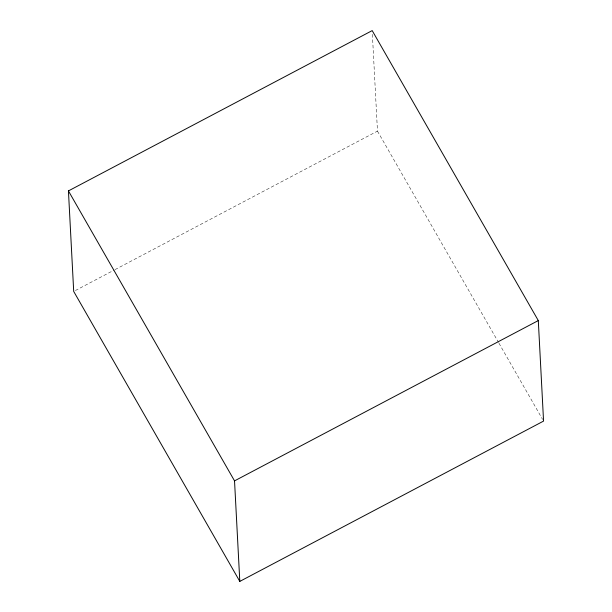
<?xml version="1.0" encoding="UTF-8"?>
<svg xmlns="http://www.w3.org/2000/svg" width="612" height="612" viewBox="0 0 612 612"><rect width="100%" height="100%" fill="white"/><g stroke="black" fill="none" stroke-linecap="round" stroke-linejoin="round"><path stroke-width="0.46" stroke-dasharray="3.06 2.29" d="M75.391 290.532L114.207 270.053M115.048 269.601L377.466 131.121L372.295 32.497M377.466 131.121L498.482 342.383M498.956 343.217L542.615 419.434"/><path stroke-width="0.92" d="M68.437 190.906L372.195 30.6L538.3 320.573L543.563 421.094L239.805 581.4L73.7 291.427L68.437 190.906L234.534 480.879L239.805 581.4M234.534 480.879L538.3 320.573"/></g></svg>
